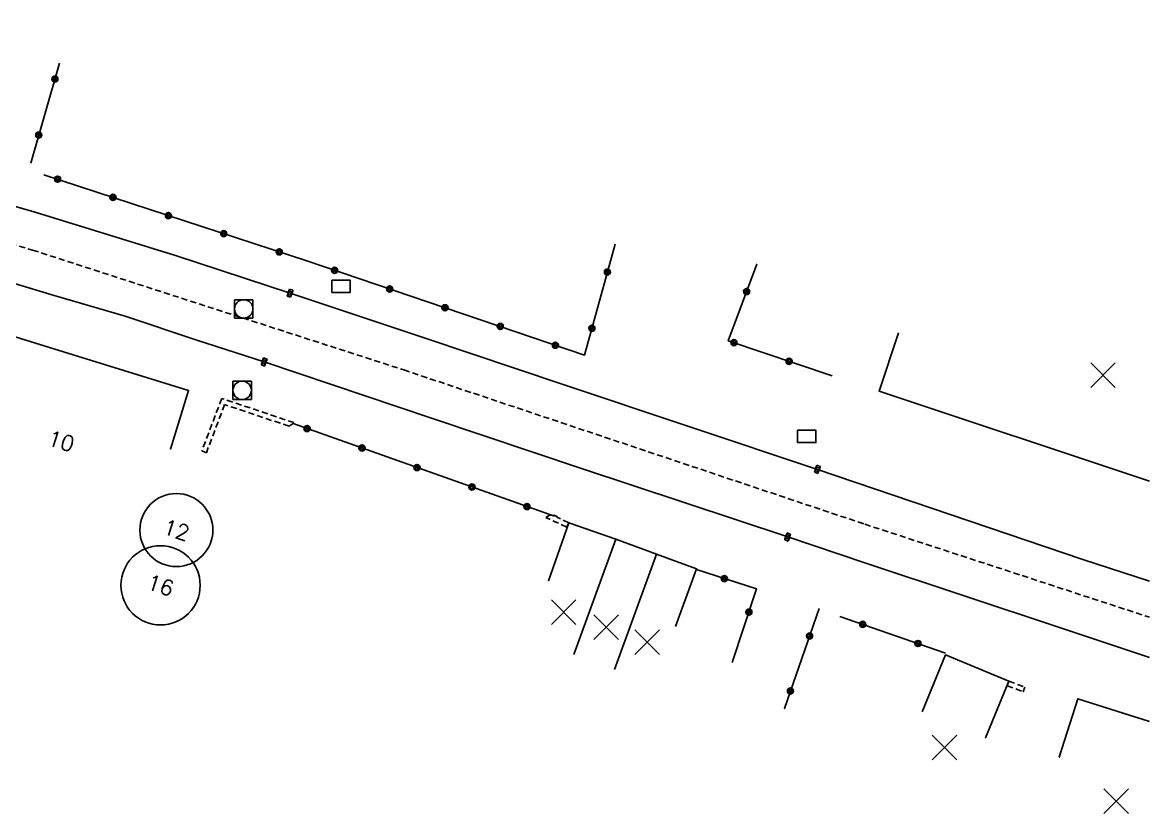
# Model space of a CAD drawing. Header units: millimetres. Extents: x 114000 to 115000, y 122000 to 123000.
# Drawn here: x 114908.2 to 115000, y 122364.9 to 122429.3 of the extents above; entities that cross this region are included whole.
import ezdxf
from ezdxf.enums import TextEntityAlignment as Align

# ---------------------------------------------------------------- set-up
doc = ezdxf.new("R2010")
doc.units = ezdxf.units.MM
doc.linetypes.add('DASHED', pattern=[0.75, 0.5, -0.25])
doc.layers.get('0').update_dxf_attribs({"linetype": 'CONTINUOUS'})
for name, color, linetype in [('W0001', 6, 'DASHED'), ('W0008', 7, 'CONTINUOUS'), ('W0100', 7, 'CONTINUOUS'), ('W0112', 1, 'DASHED'), ('W0322', 7, 'CONTINUOUS'), ('W0400', 7, 'CONTINUOUS'), ('W0420', 7, 'CONTINUOUS'), ('W0991', 7, 'CONTINUOUS'), ('W1102', 7, 'CONTINUOUS'), ('W1471', 7, 'CONTINUOUS')]:
    doc.layers.add(name, color=color, linetype=linetype)
doc.styles.get("Standard").update_dxf_attribs({"font": 'romans.shx', "width": 0.85})

# ---------------------------------------------------------------- blocks, each defined once
blk = doc.blocks.new('t322o')
at = {"color": 0, "linetype": 'Continuous'}
for radius in [0.25, 0.15]:
    blk.add_circle((0, 0), radius, dxfattribs=at)
blk = doc.blocks.new('t991o')
at = {"color": 0, "linetype": 'Continuous'}
for p, q in [((-1, 1), (1, -1)), ((-1, -1), (1, 1))]:
    blk.add_line(p, q, dxfattribs=at)
blk = doc.blocks.new('T400')
for p, q in [((-0.15, 0.3), (0.15, 0.3)), ((-0.15, -0.25), (-0.15, 0.3)), ((-0.15, 0.15), (0.15, 0.15)), ((-0.15, 0), (0.15, 0)), ((0.15, 0.3), (0.15, -0.25)), ((-0.15, -0.15), (0.15, -0.15)), ((-0.15, -0.25), (-0.15, -0.3)), ((-0.15, -0.3), (0.15, -0.3)), ((0.15, -0.3), (0.15, -0.25))]:
    blk.add_line(p, q)
blk = doc.blocks.new('T1471')
at = {"color": 0, "linetype": 'Continuous', "flags": 128}
blk.add_lwpolyline([(-0.75, -0.5), (-0.75, 0.5), (0.75, 0.5), (0.75, -0.5), (-0.75, -0.5)], dxfattribs=at)
blk = doc.blocks.new('T420')
for p, q in [((0.75, 0.75), (-0.75, 0.75)), ((-0.75, 0.75), (-0.75, -0.75)), ((0.75, 0.75), (0.75, -0.75)), ((0.75, -0.75), (-0.75, -0.75))]:
    blk.add_line(p, q)
blk.add_ellipse((0, 0), major_axis=(-0.53, 0.53), ratio=1, start_param=3.926991, end_param=10.210176)

msp = doc.modelspace()

# ---------------------------------------------------------------- linework, layer by layer
at = {"layer": 'W0001'}
msp.add_lwpolyline([(114801.908, 122424.439), (114805.175, 122430.692), (114809.848, 122433.027), (114814.518, 122434.1), (114846.066, 122426.576), (114879.25, 122418.63), (114897.844, 122413.991), (114909.025, 122410.782), (114939.264, 122401.02), (114976.808, 122388.458), (115000, 122380.879)], dxfattribs=at)
at = {"layer": 'W0008'}
for points in [[(115000, 122383.807), (114994.583, 122385.575), (114972.95, 122392.919), (114952.165, 122399.868), (114941.019, 122403.6), (114929.999, 122407.273), (114920.662, 122410.333), (114909.321, 122413.854), (114902.094, 122415.948), (114897.314, 122417.245), (114891.595, 122418.715), (114886.303, 122420.013), (114875.272, 122422.669), (114873.878, 122422.955), (114850.608, 122428.56)], [(114848.33, 122422.956), (114871.78, 122417.34), (114873.071, 122417.046), (114885.579, 122414.015), (114893.394, 122412.07), (114899.904, 122410.34), (114904.934, 122408.857), (114910.797, 122407.089), (114916.567, 122405.388), (114922.42, 122403.442), (114927.89, 122401.669), (114941.596, 122397.074), (114953.753, 122392.998), (114970.533, 122387.42), (114976.807, 122385.31), (114992.765, 122380.005), (115000, 122377.59)]]:
    msp.add_lwpolyline(points, dxfattribs=at)
at = {"layer": 'W0100'}
for points in [[(114906.079, 122404.174), (114912.345, 122402.245), (114921.74, 122399.357), (114920.271, 122394.578), (114920.271, 122394.578), (114920.271, 122394.578), (114920.271, 122394.578), (114920.271, 122394.578), (114920.271, 122394.578), (114920.271, 122394.578), (114920.271, 122394.578), (114920.271, 122394.578), (114920.271, 122394.578), (114920.271, 122394.578), (114920.271, 122394.578), (114920.271, 122394.578), (114920.271, 122394.578), (114920.271, 122394.578), (114920.271, 122394.578), (114920.271, 122394.578), (114920.271, 122394.578), (114920.271, 122394.578), (114920.271, 122394.578), (114920.271, 122394.578), (114920.271, 122394.578), (114920.271, 122394.578), (114920.271, 122394.578), (114920.271, 122394.578), (114920.271, 122394.578), (114920.271, 122394.578), (114920.271, 122394.578), (114920.271, 122394.578), (114920.271, 122394.578), (114920.271, 122394.578), (114920.271, 122394.578), (114920.271, 122394.578), (114920.271, 122394.578), (114920.271, 122394.578), (114920.271, 122394.578), (114920.271, 122394.578), (114920.271, 122394.578), (114920.271, 122394.578), (114920.271, 122394.578), (114920.271, 122394.578), (114920.271, 122394.578), (114920.271, 122394.578), (114920.271, 122394.578), (114920.271, 122394.578), (114920.271, 122394.578), (114920.271, 122394.578), (114920.271, 122394.578), (114920.271, 122394.578), (114920.271, 122394.578), (114920.271, 122394.578), (114920.271, 122394.578), (114920.271, 122394.578), (114920.271, 122394.578), (114920.271, 122394.578), (114920.271, 122394.578), (114920.271, 122394.578), (114920.271, 122394.578), (114920.271, 122394.578), (114920.271, 122394.578), (114920.271, 122394.578), (114920.271, 122394.578), (114920.271, 122394.578), (114920.271, 122394.578), (114920.271, 122394.578), (114920.271, 122394.578), (114920.271, 122394.578), (114920.271, 122394.578), (114920.271, 122394.578), (114920.271, 122394.578), (114920.271, 122394.578), (114920.271, 122394.578), (114920.271, 122394.578), (114920.271, 122394.578), (114920.271, 122394.578), (114920.271, 122394.578), (114920.271, 122394.578), (114920.271, 122394.578), (114920.271, 122394.578), (114920.271, 122394.578), (114920.271, 122394.578), (114920.271, 122394.578), (114920.271, 122394.578), (114920.271, 122394.578), (114920.271, 122394.578), (114920.271, 122394.578), (114920.271, 122394.578), (114920.271, 122394.578), (114920.271, 122394.578), (114920.271, 122394.578), (114920.271, 122394.578), (114920.271, 122394.578), (114920.271, 122394.578), (114920.271, 122394.578), (114920.271, 122394.578), (114920.271, 122394.578), (114920.271, 122394.578), (114920.271, 122394.578), (114920.271, 122394.578), (114920.271, 122394.578), (114920.271, 122394.578), (114920.271, 122394.578), (114920.271, 122394.578), (114920.271, 122394.578), (114920.271, 122394.578), (114920.271, 122394.578), (114920.271, 122394.578), (114920.271, 122394.578), (114920.271, 122394.578), (114920.271, 122394.578), (114920.271, 122394.578), (114920.271, 122394.578), (114920.271, 122394.578), (114920.271, 122394.578), (114920.271, 122394.578), (114920.271, 122394.578)], [(115000, 122391.952), (114977.982, 122399.296), (114979.564, 122404.04), (114979.564, 122404.04), (114979.564, 122404.04), (114979.564, 122404.04), (114979.564, 122404.04), (114979.564, 122404.04), (114979.564, 122404.04), (114979.564, 122404.04), (114979.564, 122404.04), (114979.564, 122404.04), (114979.564, 122404.04), (114979.564, 122404.04), (114979.564, 122404.04), (114979.564, 122404.04), (114979.564, 122404.04), (114979.564, 122404.04), (114979.564, 122404.04), (114979.564, 122404.04), (114979.564, 122404.04), (114979.564, 122404.04), (114979.564, 122404.04), (114979.564, 122404.04), (114979.564, 122404.04), (114979.564, 122404.04), (114979.564, 122404.04), (114979.564, 122404.04), (114979.564, 122404.04), (114979.564, 122404.04), (114979.564, 122404.04), (114979.564, 122404.04), (114979.564, 122404.04), (114979.564, 122404.04), (114979.564, 122404.04), (114979.564, 122404.04), (114979.564, 122404.04), (114979.564, 122404.04), (114979.564, 122404.04), (114979.564, 122404.04), (114979.564, 122404.04), (114979.564, 122404.04), (114979.564, 122404.04), (114979.564, 122404.04), (114979.564, 122404.04), (114979.564, 122404.04), (114979.564, 122404.04), (114979.564, 122404.04), (114979.564, 122404.04), (114979.564, 122404.04), (114979.564, 122404.04), (114979.564, 122404.04), (114979.564, 122404.04), (114979.564, 122404.04), (114979.564, 122404.04), (114979.564, 122404.04), (114979.564, 122404.04), (114979.564, 122404.04), (114979.564, 122404.04), (114979.564, 122404.04), (114979.564, 122404.04), (114979.564, 122404.04), (114979.564, 122404.04), (114979.564, 122404.04), (114979.564, 122404.04), (114979.564, 122404.04), (114979.564, 122404.04), (114979.564, 122404.04), (114979.564, 122404.04), (114979.564, 122404.04), (114979.564, 122404.04), (114979.564, 122404.04), (114979.564, 122404.04), (114979.564, 122404.04), (114979.564, 122404.04), (114979.564, 122404.04), (114979.564, 122404.04), (114979.564, 122404.04), (114979.564, 122404.04), (114979.564, 122404.04), (114979.564, 122404.04), (114979.564, 122404.04), (114979.564, 122404.04), (114979.564, 122404.04), (114979.564, 122404.04), (114979.564, 122404.04), (114979.564, 122404.04), (114979.564, 122404.04), (114979.564, 122404.04), (114979.564, 122404.04), (114979.564, 122404.04), (114979.564, 122404.04), (114979.564, 122404.04), (114979.564, 122404.04), (114979.564, 122404.04), (114979.564, 122404.04), (114979.564, 122404.04), (114979.564, 122404.04), (114979.564, 122404.04), (114979.564, 122404.04)], [(114979.564, 122404.04), (114979.564, 122404.04), (114979.564, 122404.04), (114979.564, 122404.04), (114979.564, 122404.04), (114979.564, 122404.04), (114979.564, 122404.04), (114979.564, 122404.04), (114979.564, 122404.04), (114979.564, 122404.04), (114979.564, 122404.04), (114979.564, 122404.04), (114979.564, 122404.04), (114979.564, 122404.04), (114979.564, 122404.04), (114979.564, 122404.04), (114979.564, 122404.04), (114979.564, 122404.04), (114979.564, 122404.04), (114979.564, 122404.04)], [(114961.404, 122380.131), (114963.109, 122384.831), (114959.843, 122386.016), (114956.538, 122387.224), (114952.707, 122388.565), (114951.055, 122383.846), (114951.055, 122383.846), (114951.055, 122383.846), (114951.055, 122383.846), (114951.055, 122383.846), (114951.055, 122383.846), (114951.055, 122383.846), (114951.055, 122383.846), (114951.055, 122383.846), (114951.055, 122383.846), (114951.055, 122383.846), (114951.055, 122383.846), (114951.055, 122383.846), (114951.055, 122383.846), (114951.055, 122383.846), (114951.055, 122383.846), (114951.055, 122383.846), (114951.055, 122383.846), (114951.055, 122383.846), (114951.055, 122383.846), (114951.055, 122383.846), (114951.055, 122383.846), (114951.055, 122383.846), (114951.055, 122383.846), (114951.055, 122383.846), (114951.055, 122383.846), (114951.055, 122383.846), (114951.055, 122383.846), (114951.055, 122383.846), (114951.055, 122383.846), (114951.055, 122383.846), (114951.055, 122383.846), (114951.055, 122383.846), (114951.055, 122383.846), (114951.055, 122383.846), (114951.055, 122383.846), (114951.055, 122383.846), (114951.055, 122383.846), (114951.055, 122383.846), (114951.055, 122383.846), (114951.055, 122383.846), (114951.055, 122383.846), (114951.055, 122383.846), (114951.055, 122383.846), (114951.055, 122383.846), (114951.055, 122383.846), (114951.055, 122383.846), (114951.055, 122383.846), (114951.055, 122383.846), (114951.055, 122383.846), (114951.055, 122383.846), (114951.055, 122383.846), (114951.055, 122383.846), (114951.055, 122383.846), (114951.055, 122383.846), (114951.055, 122383.846), (114951.055, 122383.846), (114951.055, 122383.846), (114951.055, 122383.846), (114951.055, 122383.846), (114951.055, 122383.846), (114951.055, 122383.846), (114951.055, 122383.846), (114951.055, 122383.846), (114951.055, 122383.846), (114951.055, 122383.846), (114951.055, 122383.846), (114951.055, 122383.846), (114951.055, 122383.846), (114951.055, 122383.846), (114951.055, 122383.846), (114951.055, 122383.846), (114951.055, 122383.846), (114951.055, 122383.846), (114951.055, 122383.846), (114951.055, 122383.846), (114951.055, 122383.846), (114951.055, 122383.846), (114951.055, 122383.846), (114951.055, 122383.846), (114951.055, 122383.846), (114951.055, 122383.846), (114951.055, 122383.846), (114951.055, 122383.846), (114951.055, 122383.846), (114951.055, 122383.846), (114951.055, 122383.846), (114951.055, 122383.846), (114951.055, 122383.846), (114951.055, 122383.846), (114951.055, 122383.846), (114951.055, 122383.846), (114951.055, 122383.846), (114951.055, 122383.846), (114951.055, 122383.846), (114951.055, 122383.846), (114951.055, 122383.846), (114951.055, 122383.846), (114951.055, 122383.846), (114951.055, 122383.846), (114951.055, 122383.846), (114951.055, 122383.846), (114951.055, 122383.846), (114951.055, 122383.846), (114951.055, 122383.846), (114951.055, 122383.846), (114951.055, 122383.846), (114951.055, 122383.846), (114951.055, 122383.846), (114951.055, 122383.846), (114951.055, 122383.846), (114951.055, 122383.846), (114951.055, 122383.846), (114951.055, 122383.846), (114951.055, 122383.846)], [(114981.493, 122373.182), (114983.397, 122377.806), (114988.551, 122375.684), (114986.647, 122371.06), (114986.647, 122371.06), (114986.647, 122371.06), (114986.647, 122371.06), (114986.647, 122371.06), (114986.647, 122371.06), (114986.647, 122371.06), (114986.647, 122371.06), (114986.647, 122371.06), (114986.647, 122371.06), (114986.647, 122371.06), (114986.647, 122371.06), (114986.647, 122371.06), (114986.647, 122371.06), (114986.647, 122371.06), (114986.647, 122371.06), (114986.647, 122371.06), (114986.647, 122371.06), (114986.647, 122371.06), (114986.647, 122371.06), (114986.647, 122371.06), (114986.647, 122371.06), (114986.647, 122371.06), (114986.647, 122371.06), (114986.647, 122371.06), (114986.647, 122371.06), (114986.647, 122371.06), (114986.647, 122371.06), (114986.647, 122371.06), (114986.647, 122371.06), (114986.647, 122371.06), (114986.647, 122371.06), (114986.647, 122371.06), (114986.647, 122371.06), (114986.647, 122371.06), (114986.647, 122371.06), (114986.647, 122371.06), (114986.647, 122371.06), (114986.647, 122371.06), (114986.647, 122371.06), (114986.647, 122371.06), (114986.647, 122371.06), (114986.647, 122371.06), (114986.647, 122371.06), (114986.647, 122371.06), (114986.647, 122371.06), (114986.647, 122371.06), (114986.647, 122371.06), (114986.647, 122371.06), (114986.647, 122371.06), (114986.647, 122371.06), (114986.647, 122371.06), (114986.647, 122371.06), (114986.647, 122371.06), (114986.647, 122371.06), (114986.647, 122371.06), (114986.647, 122371.06), (114986.647, 122371.06), (114986.647, 122371.06), (114986.647, 122371.06), (114986.647, 122371.06), (114986.647, 122371.06), (114986.647, 122371.06), (114986.647, 122371.06), (114986.647, 122371.06), (114986.647, 122371.06), (114986.647, 122371.06), (114986.647, 122371.06), (114986.647, 122371.06), (114986.647, 122371.06), (114986.647, 122371.06), (114986.647, 122371.06), (114986.647, 122371.06), (114986.647, 122371.06), (114986.647, 122371.06), (114986.647, 122371.06), (114986.647, 122371.06), (114986.647, 122371.06), (114986.647, 122371.06), (114986.647, 122371.06), (114986.647, 122371.06), (114986.647, 122371.06), (114986.647, 122371.06), (114986.647, 122371.06), (114986.647, 122371.06), (114986.647, 122371.06), (114986.647, 122371.06), (114986.647, 122371.06), (114986.647, 122371.06), (114986.647, 122371.06), (114986.647, 122371.06), (114986.647, 122371.06), (114986.647, 122371.06), (114986.647, 122371.06), (114986.647, 122371.06), (114986.647, 122371.06), (114986.647, 122371.06), (114986.647, 122371.06), (114986.647, 122371.06), (114986.647, 122371.06), (114986.647, 122371.06), (114986.647, 122371.06), (114986.647, 122371.06), (114986.647, 122371.06), (114986.647, 122371.06), (114986.647, 122371.06), (114986.647, 122371.06), (114986.647, 122371.06), (114986.647, 122371.06), (114986.647, 122371.06), (114986.647, 122371.06), (114986.647, 122371.06), (114986.647, 122371.06), (114986.647, 122371.06), (114986.647, 122371.06), (114986.647, 122371.06), (114986.647, 122371.06)], [(115000, 122372.378), (114994.173, 122374.238), (114992.653, 122369.474), (114992.653, 122369.474), (114992.653, 122369.474), (114992.653, 122369.474), (114992.653, 122369.474), (114992.653, 122369.474), (114992.653, 122369.474), (114992.653, 122369.474), (114992.653, 122369.474), (114992.653, 122369.474), (114992.653, 122369.474), (114992.653, 122369.474), (114992.653, 122369.474), (114992.653, 122369.474), (114992.653, 122369.474), (114992.653, 122369.474), (114992.653, 122369.474), (114992.653, 122369.474), (114992.653, 122369.474), (114992.653, 122369.474), (114992.653, 122369.474), (114992.653, 122369.474), (114992.653, 122369.474), (114992.653, 122369.474), (114992.653, 122369.474), (114992.653, 122369.474), (114992.653, 122369.474), (114992.653, 122369.474), (114992.653, 122369.474), (114992.653, 122369.474), (114992.653, 122369.474), (114992.653, 122369.474), (114992.653, 122369.474), (114992.653, 122369.474), (114992.653, 122369.474), (114992.653, 122369.474), (114992.653, 122369.474), (114992.653, 122369.474), (114992.653, 122369.474), (114992.653, 122369.474), (114992.653, 122369.474), (114992.653, 122369.474), (114992.653, 122369.474), (114992.653, 122369.474), (114992.653, 122369.474), (114992.653, 122369.474), (114992.653, 122369.474), (114992.653, 122369.474), (114992.653, 122369.474), (114992.653, 122369.474), (114992.653, 122369.474), (114992.653, 122369.474), (114992.653, 122369.474), (114992.653, 122369.474), (114992.653, 122369.474), (114992.653, 122369.474), (114992.653, 122369.474), (114992.653, 122369.474), (114992.653, 122369.474), (114992.653, 122369.474), (114992.653, 122369.474), (114992.653, 122369.474), (114992.653, 122369.474), (114992.653, 122369.474), (114992.653, 122369.474), (114992.653, 122369.474), (114992.653, 122369.474), (114992.653, 122369.474), (114992.653, 122369.474), (114992.653, 122369.474), (114992.653, 122369.474), (114992.653, 122369.474), (114992.653, 122369.474), (114992.653, 122369.474), (114992.653, 122369.474), (114992.653, 122369.474), (114992.653, 122369.474), (114992.653, 122369.474), (114992.653, 122369.474), (114992.653, 122369.474), (114992.653, 122369.474), (114992.653, 122369.474), (114992.653, 122369.474), (114992.653, 122369.474), (114992.653, 122369.474), (114992.653, 122369.474), (114992.653, 122369.474), (114992.653, 122369.474), (114992.653, 122369.474), (114992.653, 122369.474), (114992.653, 122369.474), (114992.653, 122369.474), (114992.653, 122369.474), (114992.653, 122369.474), (114992.653, 122369.474)], [(114992.653, 122369.474), (114992.653, 122369.474), (114992.653, 122369.474), (114992.653, 122369.474), (114992.653, 122369.474), (114992.653, 122369.474), (114992.653, 122369.474), (114992.653, 122369.474), (114992.653, 122369.474), (114992.653, 122369.474), (114992.653, 122369.474), (114992.653, 122369.474), (114992.653, 122369.474), (114992.653, 122369.474), (114992.653, 122369.474), (114992.653, 122369.474), (114992.653, 122369.474), (114992.653, 122369.474), (114992.653, 122369.474), (114992.653, 122369.474)]]:
    msp.add_lwpolyline(points, dxfattribs=at)
at = {"layer": 'W0112'}
for points in [[(114930.262, 122396.648), (114930.316, 122396.727), (114924.438, 122398.702), (114922.813, 122394.422), (114922.813, 122394.422), (114922.813, 122394.422), (114922.813, 122394.422), (114922.813, 122394.422), (114922.813, 122394.422), (114922.813, 122394.422), (114922.813, 122394.422), (114922.813, 122394.422), (114922.813, 122394.422), (114922.813, 122394.422), (114922.813, 122394.422), (114922.813, 122394.422), (114922.813, 122394.422), (114922.813, 122394.422), (114922.813, 122394.422), (114922.813, 122394.422), (114922.813, 122394.422), (114922.813, 122394.422), (114922.813, 122394.422), (114922.813, 122394.422), (114922.813, 122394.422), (114922.813, 122394.422), (114922.813, 122394.422), (114922.813, 122394.422), (114922.813, 122394.422), (114922.813, 122394.422), (114922.813, 122394.422), (114922.813, 122394.422), (114922.813, 122394.422), (114922.813, 122394.422), (114922.813, 122394.422), (114922.813, 122394.422), (114922.813, 122394.422), (114922.813, 122394.422), (114922.813, 122394.422), (114922.813, 122394.422), (114922.813, 122394.422), (114922.813, 122394.422), (114922.813, 122394.422), (114922.813, 122394.422), (114922.813, 122394.422), (114922.813, 122394.422), (114922.813, 122394.422), (114922.813, 122394.422), (114922.813, 122394.422), (114922.813, 122394.422), (114922.813, 122394.422), (114922.813, 122394.422), (114922.813, 122394.422), (114922.813, 122394.422), (114922.813, 122394.422), (114922.813, 122394.422), (114922.813, 122394.422), (114922.813, 122394.422), (114922.813, 122394.422), (114922.813, 122394.422), (114922.813, 122394.422), (114922.813, 122394.422), (114922.813, 122394.422), (114922.813, 122394.422), (114922.813, 122394.422), (114922.813, 122394.422), (114922.813, 122394.422), (114922.813, 122394.422), (114922.813, 122394.422), (114922.813, 122394.422), (114922.813, 122394.422), (114922.813, 122394.422), (114922.813, 122394.422), (114922.813, 122394.422), (114922.813, 122394.422), (114922.813, 122394.422), (114922.813, 122394.422), (114922.813, 122394.422), (114922.813, 122394.422), (114922.813, 122394.422), (114922.813, 122394.422), (114922.813, 122394.422), (114922.813, 122394.422), (114922.813, 122394.422), (114922.813, 122394.422), (114922.813, 122394.422), (114922.813, 122394.422), (114922.813, 122394.422), (114922.813, 122394.422), (114922.813, 122394.422), (114922.813, 122394.422), (114922.813, 122394.422), (114922.813, 122394.422), (114922.813, 122394.422), (114922.813, 122394.422), (114922.813, 122394.422), (114922.813, 122394.422), (114922.813, 122394.422), (114922.813, 122394.422), (114922.813, 122394.422), (114922.813, 122394.422), (114922.813, 122394.422), (114922.813, 122394.422), (114922.813, 122394.422), (114922.813, 122394.422), (114922.813, 122394.422), (114922.813, 122394.422), (114922.813, 122394.422), (114922.813, 122394.422), (114922.813, 122394.422), (114922.813, 122394.422), (114922.813, 122394.422), (114922.813, 122394.422), (114922.813, 122394.422), (114922.813, 122394.422), (114922.813, 122394.422), (114922.813, 122394.422), (114922.813, 122394.422), (114922.813, 122394.422), (114922.813, 122394.422)], [(114930.262, 122396.648), (114929.922, 122396.437), (114924.675, 122398.2), (114923.187, 122394.28), (114922.813, 122394.422), (114922.813, 122394.422), (114922.813, 122394.422), (114922.813, 122394.422), (114922.813, 122394.422), (114922.813, 122394.422), (114922.813, 122394.422), (114922.813, 122394.422), (114922.813, 122394.422), (114922.813, 122394.422), (114922.813, 122394.422), (114922.813, 122394.422), (114922.813, 122394.422), (114922.813, 122394.422), (114922.813, 122394.422), (114922.813, 122394.422), (114922.813, 122394.422), (114922.813, 122394.422), (114922.813, 122394.422), (114922.813, 122394.422), (114922.813, 122394.422), (114922.813, 122394.422), (114922.813, 122394.422), (114922.813, 122394.422), (114922.813, 122394.422), (114922.813, 122394.422), (114922.813, 122394.422), (114922.813, 122394.422), (114922.813, 122394.422), (114922.813, 122394.422), (114922.813, 122394.422), (114922.813, 122394.422), (114922.813, 122394.422), (114922.813, 122394.422), (114922.813, 122394.422), (114922.813, 122394.422), (114922.813, 122394.422), (114922.813, 122394.422), (114922.813, 122394.422), (114922.813, 122394.422), (114922.813, 122394.422), (114922.813, 122394.422), (114922.813, 122394.422), (114922.813, 122394.422), (114922.813, 122394.422), (114922.813, 122394.422), (114922.813, 122394.422), (114922.813, 122394.422), (114922.813, 122394.422), (114922.813, 122394.422), (114922.813, 122394.422), (114922.813, 122394.422), (114922.813, 122394.422), (114922.813, 122394.422), (114922.813, 122394.422), (114922.813, 122394.422), (114922.813, 122394.422), (114922.813, 122394.422), (114922.813, 122394.422), (114922.813, 122394.422), (114922.813, 122394.422), (114922.813, 122394.422), (114922.813, 122394.422), (114922.813, 122394.422), (114922.813, 122394.422), (114922.813, 122394.422), (114922.813, 122394.422), (114922.813, 122394.422), (114922.813, 122394.422), (114922.813, 122394.422), (114922.813, 122394.422), (114922.813, 122394.422), (114922.813, 122394.422), (114922.813, 122394.422), (114922.813, 122394.422), (114922.813, 122394.422), (114922.813, 122394.422), (114922.813, 122394.422), (114922.813, 122394.422), (114922.813, 122394.422), (114922.813, 122394.422), (114922.813, 122394.422), (114922.813, 122394.422), (114922.813, 122394.422), (114922.813, 122394.422), (114922.813, 122394.422), (114922.813, 122394.422), (114922.813, 122394.422), (114922.813, 122394.422), (114922.813, 122394.422), (114922.813, 122394.422), (114922.813, 122394.422), (114922.813, 122394.422), (114922.813, 122394.422), (114922.813, 122394.422), (114922.813, 122394.422), (114922.813, 122394.422), (114922.813, 122394.422), (114922.813, 122394.422), (114922.813, 122394.422), (114922.813, 122394.422), (114922.813, 122394.422), (114922.813, 122394.422), (114922.813, 122394.422), (114922.813, 122394.422), (114922.813, 122394.422), (114922.813, 122394.422), (114922.813, 122394.422), (114922.813, 122394.422), (114922.813, 122394.422), (114922.813, 122394.422), (114922.813, 122394.422), (114922.813, 122394.422), (114922.813, 122394.422), (114922.813, 122394.422), (114922.813, 122394.422)], [(114952.707, 122388.572), (114952.536, 122388.21), (114950.845, 122389.009), (114951.119, 122389.156), (114951.517, 122389.197), (114951.517, 122389.197), (114951.517, 122389.197), (114951.517, 122389.197), (114951.517, 122389.197), (114951.517, 122389.197), (114951.517, 122389.197), (114951.517, 122389.197), (114951.517, 122389.197), (114951.517, 122389.197), (114951.517, 122389.197), (114951.517, 122389.197), (114951.517, 122389.197), (114951.517, 122389.197), (114951.517, 122389.197), (114951.517, 122389.197), (114951.517, 122389.197), (114951.517, 122389.197), (114951.517, 122389.197), (114951.517, 122389.197), (114951.517, 122389.197), (114951.517, 122389.197), (114951.517, 122389.197), (114951.517, 122389.197), (114951.517, 122389.197), (114951.517, 122389.197), (114951.517, 122389.197), (114951.517, 122389.197), (114951.517, 122389.197), (114951.517, 122389.197), (114951.517, 122389.197), (114951.517, 122389.197), (114951.517, 122389.197), (114951.517, 122389.197), (114951.517, 122389.197), (114951.517, 122389.197), (114951.517, 122389.197), (114951.517, 122389.197), (114951.517, 122389.197), (114951.517, 122389.197), (114951.517, 122389.197), (114951.517, 122389.197), (114951.517, 122389.197), (114951.517, 122389.197), (114951.517, 122389.197), (114951.517, 122389.197), (114951.517, 122389.197), (114951.517, 122389.197), (114951.517, 122389.197), (114951.517, 122389.197), (114951.517, 122389.197), (114951.517, 122389.197), (114951.517, 122389.197), (114951.517, 122389.197), (114951.517, 122389.197), (114951.517, 122389.197), (114951.517, 122389.197), (114951.517, 122389.197), (114951.517, 122389.197), (114951.517, 122389.197), (114951.517, 122389.197), (114951.517, 122389.197), (114951.517, 122389.197), (114951.517, 122389.197), (114951.517, 122389.197), (114951.517, 122389.197), (114951.517, 122389.197), (114951.517, 122389.197), (114951.517, 122389.197), (114951.517, 122389.197), (114951.517, 122389.197), (114951.517, 122389.197), (114951.517, 122389.197), (114951.517, 122389.197), (114951.517, 122389.197), (114951.517, 122389.197), (114951.517, 122389.197), (114951.517, 122389.197), (114951.517, 122389.197), (114951.517, 122389.197), (114951.517, 122389.197), (114951.517, 122389.197), (114951.517, 122389.197), (114951.517, 122389.197), (114951.517, 122389.197), (114951.517, 122389.197), (114951.517, 122389.197), (114951.517, 122389.197), (114951.517, 122389.197), (114951.517, 122389.197), (114951.517, 122389.197), (114951.517, 122389.197), (114951.517, 122389.197), (114951.517, 122389.197), (114951.517, 122389.197), (114951.517, 122389.197), (114951.517, 122389.197), (114951.517, 122389.197), (114951.517, 122389.197), (114951.517, 122389.197), (114951.517, 122389.197), (114951.517, 122389.197), (114951.517, 122389.197), (114951.517, 122389.197), (114951.517, 122389.197), (114951.517, 122389.197), (114951.517, 122389.197), (114951.517, 122389.197), (114951.517, 122389.197), (114951.517, 122389.197), (114951.517, 122389.197), (114951.517, 122389.197), (114951.517, 122389.197), (114951.517, 122389.197), (114951.517, 122389.197), (114951.517, 122389.197)], [(114952.707, 122388.572), (114951.734, 122389.032), (114951.787, 122389.061), (114951.517, 122389.197), (114951.517, 122389.197), (114951.517, 122389.197), (114951.517, 122389.197), (114951.517, 122389.197), (114951.517, 122389.197), (114951.517, 122389.197), (114951.517, 122389.197), (114951.517, 122389.197), (114951.517, 122389.197), (114951.517, 122389.197), (114951.517, 122389.197), (114951.517, 122389.197), (114951.517, 122389.197), (114951.517, 122389.197), (114951.517, 122389.197), (114951.517, 122389.197), (114951.517, 122389.197), (114951.517, 122389.197), (114951.517, 122389.197), (114951.517, 122389.197), (114951.517, 122389.197), (114951.517, 122389.197), (114951.517, 122389.197), (114951.517, 122389.197), (114951.517, 122389.197), (114951.517, 122389.197), (114951.517, 122389.197), (114951.517, 122389.197), (114951.517, 122389.197), (114951.517, 122389.197), (114951.517, 122389.197), (114951.517, 122389.197), (114951.517, 122389.197), (114951.517, 122389.197), (114951.517, 122389.197), (114951.517, 122389.197), (114951.517, 122389.197), (114951.517, 122389.197), (114951.517, 122389.197), (114951.517, 122389.197), (114951.517, 122389.197), (114951.517, 122389.197), (114951.517, 122389.197), (114951.517, 122389.197), (114951.517, 122389.197), (114951.517, 122389.197), (114951.517, 122389.197), (114951.517, 122389.197), (114951.517, 122389.197), (114951.517, 122389.197), (114951.517, 122389.197), (114951.517, 122389.197), (114951.517, 122389.197), (114951.517, 122389.197), (114951.517, 122389.197), (114951.517, 122389.197), (114951.517, 122389.197), (114951.517, 122389.197), (114951.517, 122389.197), (114951.517, 122389.197), (114951.517, 122389.197), (114951.517, 122389.197), (114951.517, 122389.197), (114951.517, 122389.197), (114951.517, 122389.197), (114951.517, 122389.197), (114951.517, 122389.197), (114951.517, 122389.197), (114951.517, 122389.197), (114951.517, 122389.197), (114951.517, 122389.197), (114951.517, 122389.197), (114951.517, 122389.197), (114951.517, 122389.197), (114951.517, 122389.197), (114951.517, 122389.197), (114951.517, 122389.197), (114951.517, 122389.197), (114951.517, 122389.197), (114951.517, 122389.197), (114951.517, 122389.197), (114951.517, 122389.197), (114951.517, 122389.197), (114951.517, 122389.197), (114951.517, 122389.197), (114951.517, 122389.197), (114951.517, 122389.197), (114951.517, 122389.197), (114951.517, 122389.197), (114951.517, 122389.197), (114951.517, 122389.197), (114951.517, 122389.197), (114951.517, 122389.197), (114951.517, 122389.197), (114951.517, 122389.197), (114951.517, 122389.197), (114951.517, 122389.197), (114951.517, 122389.197), (114951.517, 122389.197), (114951.517, 122389.197), (114951.517, 122389.197), (114951.517, 122389.197), (114951.517, 122389.197), (114951.517, 122389.197), (114951.517, 122389.197), (114951.517, 122389.197), (114951.517, 122389.197), (114951.517, 122389.197), (114951.517, 122389.197), (114951.517, 122389.197), (114951.517, 122389.197), (114951.517, 122389.197), (114951.517, 122389.197), (114951.517, 122389.197), (114951.517, 122389.197), (114951.517, 122389.197)], [(114988.549, 122375.677), (114988.405, 122375.303), (114989.7, 122374.805), (114989.844, 122375.178), (114989.844, 122375.178), (114989.844, 122375.178), (114989.844, 122375.178), (114989.844, 122375.178), (114989.844, 122375.178), (114989.844, 122375.178), (114989.844, 122375.178), (114989.844, 122375.178), (114989.844, 122375.178), (114989.844, 122375.178), (114989.844, 122375.178), (114989.844, 122375.178), (114989.844, 122375.178), (114989.844, 122375.178), (114989.844, 122375.178), (114989.844, 122375.178), (114989.844, 122375.178), (114989.844, 122375.178), (114989.844, 122375.178), (114989.844, 122375.178), (114989.844, 122375.178), (114989.844, 122375.178), (114989.844, 122375.178), (114989.844, 122375.178), (114989.844, 122375.178), (114989.844, 122375.178), (114989.844, 122375.178), (114989.844, 122375.178), (114989.844, 122375.178), (114989.844, 122375.178), (114989.844, 122375.178), (114989.844, 122375.178), (114989.844, 122375.178), (114989.844, 122375.178), (114989.844, 122375.178), (114989.844, 122375.178), (114989.844, 122375.178), (114989.844, 122375.178), (114989.844, 122375.178), (114989.844, 122375.178), (114989.844, 122375.178), (114989.844, 122375.178), (114989.844, 122375.178), (114989.844, 122375.178), (114989.844, 122375.178), (114989.844, 122375.178), (114989.844, 122375.178), (114989.844, 122375.178), (114989.844, 122375.178), (114989.844, 122375.178), (114989.844, 122375.178), (114989.844, 122375.178), (114989.844, 122375.178), (114989.844, 122375.178), (114989.844, 122375.178), (114989.844, 122375.178), (114989.844, 122375.178), (114989.844, 122375.178), (114989.844, 122375.178), (114989.844, 122375.178), (114989.844, 122375.178), (114989.844, 122375.178), (114989.844, 122375.178), (114989.844, 122375.178), (114989.844, 122375.178), (114989.844, 122375.178), (114989.844, 122375.178), (114989.844, 122375.178), (114989.844, 122375.178), (114989.844, 122375.178), (114989.844, 122375.178), (114989.844, 122375.178), (114989.844, 122375.178), (114989.844, 122375.178), (114989.844, 122375.178), (114989.844, 122375.178), (114989.844, 122375.178), (114989.844, 122375.178), (114989.844, 122375.178), (114989.844, 122375.178), (114989.844, 122375.178), (114989.844, 122375.178), (114989.844, 122375.178), (114989.844, 122375.178), (114989.844, 122375.178), (114989.844, 122375.178), (114989.844, 122375.178), (114989.844, 122375.178), (114989.844, 122375.178), (114989.844, 122375.178), (114989.844, 122375.178), (114989.844, 122375.178), (114989.844, 122375.178), (114989.844, 122375.178), (114989.844, 122375.178), (114989.844, 122375.178), (114989.844, 122375.178), (114989.844, 122375.178), (114989.844, 122375.178), (114989.844, 122375.178), (114989.844, 122375.178), (114989.844, 122375.178), (114989.844, 122375.178), (114989.844, 122375.178), (114989.844, 122375.178), (114989.844, 122375.178), (114989.844, 122375.178), (114989.844, 122375.178), (114989.844, 122375.178), (114989.844, 122375.178), (114989.844, 122375.178), (114989.844, 122375.178), (114989.844, 122375.178), (114989.844, 122375.178), (114989.844, 122375.178), (114989.844, 122375.178)], [(114988.549, 122375.677), (114989.844, 122375.178), (114989.844, 122375.178), (114989.844, 122375.178), (114989.844, 122375.178), (114989.844, 122375.178), (114989.844, 122375.178), (114989.844, 122375.178), (114989.844, 122375.178), (114989.844, 122375.178), (114989.844, 122375.178), (114989.844, 122375.178), (114989.844, 122375.178), (114989.844, 122375.178), (114989.844, 122375.178), (114989.844, 122375.178), (114989.844, 122375.178), (114989.844, 122375.178), (114989.844, 122375.178), (114989.844, 122375.178), (114989.844, 122375.178), (114989.844, 122375.178), (114989.844, 122375.178), (114989.844, 122375.178), (114989.844, 122375.178), (114989.844, 122375.178), (114989.844, 122375.178), (114989.844, 122375.178), (114989.844, 122375.178), (114989.844, 122375.178), (114989.844, 122375.178), (114989.844, 122375.178), (114989.844, 122375.178), (114989.844, 122375.178), (114989.844, 122375.178), (114989.844, 122375.178), (114989.844, 122375.178), (114989.844, 122375.178), (114989.844, 122375.178), (114989.844, 122375.178), (114989.844, 122375.178), (114989.844, 122375.178), (114989.844, 122375.178), (114989.844, 122375.178), (114989.844, 122375.178), (114989.844, 122375.178), (114989.844, 122375.178), (114989.844, 122375.178), (114989.844, 122375.178), (114989.844, 122375.178), (114989.844, 122375.178), (114989.844, 122375.178), (114989.844, 122375.178), (114989.844, 122375.178), (114989.844, 122375.178), (114989.844, 122375.178), (114989.844, 122375.178), (114989.844, 122375.178), (114989.844, 122375.178), (114989.844, 122375.178), (114989.844, 122375.178), (114989.844, 122375.178), (114989.844, 122375.178), (114989.844, 122375.178), (114989.844, 122375.178), (114989.844, 122375.178), (114989.844, 122375.178), (114989.844, 122375.178), (114989.844, 122375.178), (114989.844, 122375.178), (114989.844, 122375.178), (114989.844, 122375.178), (114989.844, 122375.178), (114989.844, 122375.178), (114989.844, 122375.178), (114989.844, 122375.178), (114989.844, 122375.178), (114989.844, 122375.178), (114989.844, 122375.178), (114989.844, 122375.178), (114989.844, 122375.178), (114989.844, 122375.178), (114989.844, 122375.178), (114989.844, 122375.178), (114989.844, 122375.178), (114989.844, 122375.178), (114989.844, 122375.178), (114989.844, 122375.178), (114989.844, 122375.178), (114989.844, 122375.178), (114989.844, 122375.178), (114989.844, 122375.178), (114989.844, 122375.178), (114989.844, 122375.178), (114989.844, 122375.178), (114989.844, 122375.178), (114989.844, 122375.178), (114989.844, 122375.178), (114989.844, 122375.178), (114989.844, 122375.178), (114989.844, 122375.178), (114989.844, 122375.178), (114989.844, 122375.178), (114989.844, 122375.178), (114989.844, 122375.178), (114989.844, 122375.178), (114989.844, 122375.178), (114989.844, 122375.178), (114989.844, 122375.178), (114989.844, 122375.178), (114989.844, 122375.178), (114989.844, 122375.178), (114989.844, 122375.178), (114989.844, 122375.178), (114989.844, 122375.178), (114989.844, 122375.178), (114989.844, 122375.178), (114989.844, 122375.178), (114989.844, 122375.178), (114989.844, 122375.178)]]:
    msp.add_lwpolyline(points, dxfattribs=at)
at = {"layer": 'W0322'}
for points in [[(114908.88, 122417.866), (114911.223, 122426.006), (114911.223, 122426.006), (114911.223, 122426.006), (114911.223, 122426.006), (114911.223, 122426.006), (114911.223, 122426.006), (114911.223, 122426.006), (114911.223, 122426.006), (114911.223, 122426.006), (114911.223, 122426.006), (114911.223, 122426.006), (114911.223, 122426.006), (114911.223, 122426.006), (114911.223, 122426.006), (114911.223, 122426.006), (114911.223, 122426.006), (114911.223, 122426.006), (114911.223, 122426.006), (114911.223, 122426.006), (114911.223, 122426.006), (114911.223, 122426.006), (114911.223, 122426.006), (114911.223, 122426.006), (114911.223, 122426.006), (114911.223, 122426.006), (114911.223, 122426.006), (114911.223, 122426.006), (114911.223, 122426.006), (114911.223, 122426.006), (114911.223, 122426.006), (114911.223, 122426.006), (114911.223, 122426.006), (114911.223, 122426.006), (114911.223, 122426.006), (114911.223, 122426.006), (114911.223, 122426.006), (114911.223, 122426.006), (114911.223, 122426.006), (114911.223, 122426.006), (114911.223, 122426.006), (114911.223, 122426.006), (114911.223, 122426.006), (114911.223, 122426.006), (114911.223, 122426.006), (114911.223, 122426.006), (114911.223, 122426.006), (114911.223, 122426.006), (114911.223, 122426.006), (114911.223, 122426.006), (114911.223, 122426.006), (114911.223, 122426.006), (114911.223, 122426.006), (114911.223, 122426.006), (114911.223, 122426.006), (114911.223, 122426.006), (114911.223, 122426.006), (114911.223, 122426.006), (114911.223, 122426.006), (114911.223, 122426.006), (114911.223, 122426.006), (114911.223, 122426.006), (114911.223, 122426.006), (114911.223, 122426.006), (114911.223, 122426.006), (114911.223, 122426.006), (114911.223, 122426.006), (114911.223, 122426.006), (114911.223, 122426.006), (114911.223, 122426.006), (114911.223, 122426.006), (114911.223, 122426.006), (114911.223, 122426.006), (114911.223, 122426.006), (114911.223, 122426.006), (114911.223, 122426.006), (114911.223, 122426.006), (114911.223, 122426.006), (114911.223, 122426.006), (114911.223, 122426.006), (114911.223, 122426.006), (114911.223, 122426.006), (114911.223, 122426.006), (114911.223, 122426.006), (114911.223, 122426.006), (114911.223, 122426.006), (114911.223, 122426.006), (114911.223, 122426.006), (114911.223, 122426.006), (114911.223, 122426.006), (114911.223, 122426.006), (114911.223, 122426.006), (114911.223, 122426.006), (114911.223, 122426.006), (114911.223, 122426.006), (114911.223, 122426.006), (114911.223, 122426.006), (114911.223, 122426.006), (114911.223, 122426.006), (114911.223, 122426.006), (114911.223, 122426.006)], [(114911.223, 122426.006), (114911.223, 122426.006), (114911.223, 122426.006), (114911.223, 122426.006), (114911.223, 122426.006), (114911.223, 122426.006), (114911.223, 122426.006), (114911.223, 122426.006), (114911.223, 122426.006), (114911.223, 122426.006), (114911.223, 122426.006), (114911.223, 122426.006), (114911.223, 122426.006), (114911.223, 122426.006), (114911.223, 122426.006), (114911.223, 122426.006), (114911.223, 122426.006), (114911.223, 122426.006), (114911.223, 122426.006), (114911.223, 122426.006)], [(114956.492, 122411.279), (114953.979, 122402.236), (114931.373, 122409.898), (114909.957, 122416.925), (114909.957, 122416.925), (114909.957, 122416.925), (114909.957, 122416.925), (114909.957, 122416.925), (114909.957, 122416.925), (114909.957, 122416.925), (114909.957, 122416.925), (114909.957, 122416.925), (114909.957, 122416.925), (114909.957, 122416.925), (114909.957, 122416.925), (114909.957, 122416.925), (114909.957, 122416.925), (114909.957, 122416.925), (114909.957, 122416.925), (114909.957, 122416.925), (114909.957, 122416.925), (114909.957, 122416.925), (114909.957, 122416.925), (114909.957, 122416.925), (114909.957, 122416.925), (114909.957, 122416.925), (114909.957, 122416.925), (114909.957, 122416.925), (114909.957, 122416.925), (114909.957, 122416.925), (114909.957, 122416.925), (114909.957, 122416.925), (114909.957, 122416.925), (114909.957, 122416.925), (114909.957, 122416.925), (114909.957, 122416.925), (114909.957, 122416.925), (114909.957, 122416.925), (114909.957, 122416.925), (114909.957, 122416.925), (114909.957, 122416.925), (114909.957, 122416.925), (114909.957, 122416.925), (114909.957, 122416.925), (114909.957, 122416.925), (114909.957, 122416.925), (114909.957, 122416.925), (114909.957, 122416.925), (114909.957, 122416.925), (114909.957, 122416.925), (114909.957, 122416.925), (114909.957, 122416.925), (114909.957, 122416.925), (114909.957, 122416.925), (114909.957, 122416.925), (114909.957, 122416.925), (114909.957, 122416.925), (114909.957, 122416.925), (114909.957, 122416.925), (114909.957, 122416.925), (114909.957, 122416.925), (114909.957, 122416.925), (114909.957, 122416.925), (114909.957, 122416.925), (114909.957, 122416.925), (114909.957, 122416.925), (114909.957, 122416.925), (114909.957, 122416.925), (114909.957, 122416.925), (114909.957, 122416.925), (114909.957, 122416.925), (114909.957, 122416.925), (114909.957, 122416.925), (114909.957, 122416.925), (114909.957, 122416.925), (114909.957, 122416.925), (114909.957, 122416.925), (114909.957, 122416.925), (114909.957, 122416.925), (114909.957, 122416.925), (114909.957, 122416.925), (114909.957, 122416.925), (114909.957, 122416.925), (114909.957, 122416.925), (114909.957, 122416.925), (114909.957, 122416.925), (114909.957, 122416.925), (114909.957, 122416.925), (114909.957, 122416.925), (114909.957, 122416.925), (114909.957, 122416.925), (114909.957, 122416.925), (114909.957, 122416.925), (114909.957, 122416.925), (114909.957, 122416.925), (114909.957, 122416.925), (114909.957, 122416.925), (114909.957, 122416.925), (114909.957, 122416.925), (114909.957, 122416.925), (114909.957, 122416.925)], [(114909.957, 122416.925), (114909.957, 122416.925), (114909.957, 122416.925), (114909.957, 122416.925), (114909.957, 122416.925), (114909.957, 122416.925), (114909.957, 122416.925), (114909.957, 122416.925), (114909.957, 122416.925), (114909.957, 122416.925), (114909.957, 122416.925), (114909.957, 122416.925), (114909.957, 122416.925), (114909.957, 122416.925), (114909.957, 122416.925), (114909.957, 122416.925), (114909.957, 122416.925), (114909.957, 122416.925), (114909.957, 122416.925), (114909.957, 122416.925)], [(114968.008, 122409.633), (114968.008, 122409.633), (114968.008, 122409.633), (114968.008, 122409.633), (114968.008, 122409.633), (114968.008, 122409.633), (114968.008, 122409.633), (114968.008, 122409.633), (114968.008, 122409.633), (114968.008, 122409.633), (114968.008, 122409.633), (114968.008, 122409.633), (114968.008, 122409.633), (114968.008, 122409.633), (114968.008, 122409.633), (114968.008, 122409.633), (114968.008, 122409.633), (114968.008, 122409.633), (114965.699, 122403.398), (114974.153, 122400.545)], [(114968.008, 122409.633), (114968.008, 122409.633), (114968.008, 122409.633), (114968.008, 122409.633), (114968.008, 122409.633), (114968.008, 122409.633), (114968.008, 122409.633), (114968.008, 122409.633), (114968.008, 122409.633), (114968.008, 122409.633), (114968.008, 122409.633), (114968.008, 122409.633), (114968.008, 122409.633), (114968.008, 122409.633), (114968.008, 122409.633), (114968.008, 122409.633), (114968.008, 122409.633), (114968.008, 122409.633), (114968.008, 122409.633), (114968.008, 122409.633), (114968.008, 122409.633), (114968.008, 122409.633), (114968.008, 122409.633), (114968.008, 122409.633), (114968.008, 122409.633), (114968.008, 122409.633), (114968.008, 122409.633), (114968.008, 122409.633), (114968.008, 122409.633), (114968.008, 122409.633), (114968.008, 122409.633), (114968.008, 122409.633), (114968.008, 122409.633), (114968.008, 122409.633), (114968.008, 122409.633), (114968.008, 122409.633), (114968.008, 122409.633), (114968.008, 122409.633), (114968.008, 122409.633), (114968.008, 122409.633), (114968.008, 122409.633), (114968.008, 122409.633), (114968.008, 122409.633), (114968.008, 122409.633), (114968.008, 122409.633), (114968.008, 122409.633), (114968.008, 122409.633), (114968.008, 122409.633), (114968.008, 122409.633), (114968.008, 122409.633), (114968.008, 122409.633), (114968.008, 122409.633), (114968.008, 122409.633), (114968.008, 122409.633), (114968.008, 122409.633), (114968.008, 122409.633), (114968.008, 122409.633), (114968.008, 122409.633), (114968.008, 122409.633), (114968.008, 122409.633), (114968.008, 122409.633), (114968.008, 122409.633), (114968.008, 122409.633), (114968.008, 122409.633), (114968.008, 122409.633), (114968.008, 122409.633), (114968.008, 122409.633), (114968.008, 122409.633), (114968.008, 122409.633), (114968.008, 122409.633), (114968.008, 122409.633), (114968.008, 122409.633), (114968.008, 122409.633), (114968.008, 122409.633), (114968.008, 122409.633), (114968.008, 122409.633), (114968.008, 122409.633), (114968.008, 122409.633), (114968.008, 122409.633), (114968.008, 122409.633), (114968.008, 122409.633), (114968.008, 122409.633), (114968.008, 122409.633), (114968.008, 122409.633), (114968.008, 122409.633), (114968.008, 122409.633), (114968.008, 122409.633), (114968.008, 122409.633), (114968.008, 122409.633), (114968.008, 122409.633), (114968.008, 122409.633), (114968.008, 122409.633), (114968.008, 122409.633), (114968.008, 122409.633), (114968.008, 122409.633), (114968.008, 122409.633), (114968.008, 122409.633), (114968.008, 122409.633), (114968.008, 122409.633), (114968.008, 122409.633), (114968.008, 122409.633)], [(114951.533, 122389.101), (114930.268, 122396.645), (114930.268, 122396.645), (114930.268, 122396.645), (114930.268, 122396.645), (114930.268, 122396.645), (114930.268, 122396.645), (114930.268, 122396.645), (114930.268, 122396.645), (114930.268, 122396.645), (114930.268, 122396.645), (114930.268, 122396.645), (114930.268, 122396.645), (114930.268, 122396.645), (114930.268, 122396.645), (114930.268, 122396.645), (114930.268, 122396.645), (114930.268, 122396.645), (114930.268, 122396.645), (114930.268, 122396.645), (114930.268, 122396.645), (114930.268, 122396.645), (114930.268, 122396.645), (114930.268, 122396.645), (114930.268, 122396.645), (114930.268, 122396.645), (114930.268, 122396.645), (114930.268, 122396.645), (114930.268, 122396.645), (114930.268, 122396.645), (114930.268, 122396.645), (114930.268, 122396.645), (114930.268, 122396.645), (114930.268, 122396.645), (114930.268, 122396.645), (114930.268, 122396.645), (114930.268, 122396.645), (114930.268, 122396.645), (114930.268, 122396.645), (114930.268, 122396.645), (114930.268, 122396.645), (114930.268, 122396.645), (114930.268, 122396.645), (114930.268, 122396.645), (114930.268, 122396.645), (114930.268, 122396.645), (114930.268, 122396.645), (114930.268, 122396.645), (114930.268, 122396.645), (114930.268, 122396.645), (114930.268, 122396.645), (114930.268, 122396.645), (114930.268, 122396.645), (114930.268, 122396.645), (114930.268, 122396.645), (114930.268, 122396.645), (114930.268, 122396.645), (114930.268, 122396.645), (114930.268, 122396.645), (114930.268, 122396.645), (114930.268, 122396.645), (114930.268, 122396.645), (114930.268, 122396.645), (114930.268, 122396.645), (114930.268, 122396.645), (114930.268, 122396.645), (114930.268, 122396.645), (114930.268, 122396.645), (114930.268, 122396.645), (114930.268, 122396.645), (114930.268, 122396.645), (114930.268, 122396.645), (114930.268, 122396.645), (114930.268, 122396.645), (114930.268, 122396.645), (114930.268, 122396.645), (114930.268, 122396.645), (114930.268, 122396.645), (114930.268, 122396.645), (114930.268, 122396.645), (114930.268, 122396.645), (114930.268, 122396.645), (114930.268, 122396.645), (114930.268, 122396.645), (114930.268, 122396.645), (114930.268, 122396.645), (114930.268, 122396.645), (114930.268, 122396.645), (114930.268, 122396.645), (114930.268, 122396.645), (114930.268, 122396.645), (114930.268, 122396.645), (114930.268, 122396.645), (114930.268, 122396.645), (114930.268, 122396.645), (114930.268, 122396.645), (114930.268, 122396.645), (114930.268, 122396.645), (114930.268, 122396.645), (114930.268, 122396.645), (114930.268, 122396.645)], [(114930.268, 122396.645), (114930.268, 122396.645), (114930.268, 122396.645), (114930.268, 122396.645), (114930.268, 122396.645), (114930.268, 122396.645), (114930.268, 122396.645), (114930.268, 122396.645), (114930.268, 122396.645), (114930.268, 122396.645), (114930.268, 122396.645), (114930.268, 122396.645), (114930.268, 122396.645), (114930.268, 122396.645), (114930.268, 122396.645), (114930.268, 122396.645), (114930.268, 122396.645), (114930.268, 122396.645), (114930.268, 122396.645), (114930.268, 122396.645)], [(114963.113, 122384.756), (114963.113, 122384.756), (114963.113, 122384.756), (114963.113, 122384.756), (114963.113, 122384.756), (114963.113, 122384.756), (114963.113, 122384.756), (114963.113, 122384.756), (114963.113, 122384.756), (114963.113, 122384.756), (114963.113, 122384.756), (114963.113, 122384.756), (114963.113, 122384.756), (114963.113, 122384.756), (114963.113, 122384.756), (114963.113, 122384.756), (114963.113, 122384.756), (114963.113, 122384.756), (114963.113, 122384.756), (114963.113, 122384.756), (114963.113, 122384.756), (114963.113, 122384.756), (114963.113, 122384.756), (114963.113, 122384.756), (114963.113, 122384.756), (114963.113, 122384.756), (114963.113, 122384.756), (114963.113, 122384.756), (114963.113, 122384.756), (114963.113, 122384.756), (114963.113, 122384.756), (114963.113, 122384.756), (114963.113, 122384.756), (114963.113, 122384.756), (114963.113, 122384.756), (114963.113, 122384.756), (114963.113, 122384.756), (114963.113, 122384.756), (114963.113, 122384.756), (114963.113, 122384.756), (114963.113, 122384.756), (114963.113, 122384.756), (114963.113, 122384.756), (114963.113, 122384.756), (114963.113, 122384.756), (114963.113, 122384.756), (114963.113, 122384.756), (114963.113, 122384.756), (114963.113, 122384.756), (114963.113, 122384.756), (114963.113, 122384.756), (114963.113, 122384.756), (114963.113, 122384.756), (114963.113, 122384.756), (114963.113, 122384.756), (114963.113, 122384.756), (114963.113, 122384.756), (114963.113, 122384.756), (114963.113, 122384.756), (114963.113, 122384.756), (114963.113, 122384.756), (114963.113, 122384.756), (114963.113, 122384.756), (114963.113, 122384.756), (114963.113, 122384.756), (114963.113, 122384.756), (114963.113, 122384.756), (114963.113, 122384.756), (114963.113, 122384.756), (114963.113, 122384.756), (114963.113, 122384.756), (114963.113, 122384.756), (114963.113, 122384.756), (114963.113, 122384.756), (114963.113, 122384.756), (114963.113, 122384.756), (114963.113, 122384.756), (114963.113, 122384.756), (114963.113, 122384.756), (114963.113, 122384.756), (114963.113, 122384.756), (114963.113, 122384.756), (114963.113, 122384.756), (114963.113, 122384.756), (114963.113, 122384.756), (114963.113, 122384.756), (114963.113, 122384.756), (114963.113, 122384.756), (114963.113, 122384.756), (114963.113, 122384.756), (114963.113, 122384.756), (114963.113, 122384.756), (114963.113, 122384.756), (114963.113, 122384.756), (114963.113, 122384.756), (114963.113, 122384.756), (114963.113, 122384.756), (114963.113, 122384.756), (114963.113, 122384.756), (114963.113, 122384.756), (114963.113, 122384.756)], [(114963.113, 122384.756), (114963.113, 122384.756), (114963.113, 122384.756), (114963.113, 122384.756), (114963.113, 122384.756), (114963.113, 122384.756), (114963.113, 122384.756), (114963.113, 122384.756), (114963.113, 122384.756), (114963.113, 122384.756), (114963.113, 122384.756), (114963.113, 122384.756), (114963.113, 122384.756), (114963.113, 122384.756), (114963.113, 122384.756), (114963.113, 122384.756), (114963.113, 122384.756), (114963.113, 122384.756), (114967.997, 122383.191), (114966.022, 122377.194)], [(114973.086, 122381.6), (114970.268, 122373.441), (114970.268, 122373.441), (114970.268, 122373.441), (114970.268, 122373.441), (114970.268, 122373.441), (114970.268, 122373.441), (114970.268, 122373.441), (114970.268, 122373.441), (114970.268, 122373.441), (114970.268, 122373.441), (114970.268, 122373.441), (114970.268, 122373.441), (114970.268, 122373.441), (114970.268, 122373.441), (114970.268, 122373.441), (114970.268, 122373.441), (114970.268, 122373.441), (114970.268, 122373.441), (114970.268, 122373.441), (114970.268, 122373.441), (114970.268, 122373.441), (114970.268, 122373.441), (114970.268, 122373.441), (114970.268, 122373.441), (114970.268, 122373.441), (114970.268, 122373.441), (114970.268, 122373.441), (114970.268, 122373.441), (114970.268, 122373.441), (114970.268, 122373.441), (114970.268, 122373.441), (114970.268, 122373.441), (114970.268, 122373.441), (114970.268, 122373.441), (114970.268, 122373.441), (114970.268, 122373.441), (114970.268, 122373.441), (114970.268, 122373.441), (114970.268, 122373.441), (114970.268, 122373.441), (114970.268, 122373.441), (114970.268, 122373.441), (114970.268, 122373.441), (114970.268, 122373.441), (114970.268, 122373.441), (114970.268, 122373.441), (114970.268, 122373.441), (114970.268, 122373.441), (114970.268, 122373.441), (114970.268, 122373.441), (114970.268, 122373.441), (114970.268, 122373.441), (114970.268, 122373.441), (114970.268, 122373.441), (114970.268, 122373.441), (114970.268, 122373.441), (114970.268, 122373.441), (114970.268, 122373.441), (114970.268, 122373.441), (114970.268, 122373.441), (114970.268, 122373.441), (114970.268, 122373.441), (114970.268, 122373.441), (114970.268, 122373.441), (114970.268, 122373.441), (114970.268, 122373.441), (114970.268, 122373.441), (114970.268, 122373.441), (114970.268, 122373.441), (114970.268, 122373.441), (114970.268, 122373.441), (114970.268, 122373.441), (114970.268, 122373.441), (114970.268, 122373.441), (114970.268, 122373.441), (114970.268, 122373.441), (114970.268, 122373.441), (114970.268, 122373.441), (114970.268, 122373.441), (114970.268, 122373.441), (114970.268, 122373.441), (114970.268, 122373.441), (114970.268, 122373.441), (114970.268, 122373.441), (114970.268, 122373.441), (114970.268, 122373.441), (114970.268, 122373.441), (114970.268, 122373.441), (114970.268, 122373.441), (114970.268, 122373.441), (114970.268, 122373.441), (114970.268, 122373.441), (114970.268, 122373.441), (114970.268, 122373.441), (114970.268, 122373.441), (114970.268, 122373.441), (114970.268, 122373.441), (114970.268, 122373.441), (114970.268, 122373.441), (114970.268, 122373.441)], [(114983.383, 122377.961), (114983.383, 122377.961), (114983.383, 122377.961), (114983.383, 122377.961), (114983.383, 122377.961), (114983.383, 122377.961), (114983.383, 122377.961), (114983.383, 122377.961), (114983.383, 122377.961), (114983.383, 122377.961), (114983.383, 122377.961), (114983.383, 122377.961), (114983.383, 122377.961), (114983.383, 122377.961), (114983.383, 122377.961), (114983.383, 122377.961), (114983.383, 122377.961), (114983.383, 122377.961), (114983.383, 122377.961), (114974.768, 122380.948)], [(114983.383, 122377.961), (114983.383, 122377.961), (114983.383, 122377.961), (114983.383, 122377.961), (114983.383, 122377.961), (114983.383, 122377.961), (114983.383, 122377.961), (114983.383, 122377.961), (114983.383, 122377.961), (114983.383, 122377.961), (114983.383, 122377.961), (114983.383, 122377.961), (114983.383, 122377.961), (114983.383, 122377.961), (114983.383, 122377.961), (114983.383, 122377.961), (114983.383, 122377.961), (114983.383, 122377.961), (114983.383, 122377.961), (114983.383, 122377.961), (114983.383, 122377.961), (114983.383, 122377.961), (114983.383, 122377.961), (114983.383, 122377.961), (114983.383, 122377.961), (114983.383, 122377.961), (114983.383, 122377.961), (114983.383, 122377.961), (114983.383, 122377.961), (114983.383, 122377.961), (114983.383, 122377.961), (114983.383, 122377.961), (114983.383, 122377.961), (114983.383, 122377.961), (114983.383, 122377.961), (114983.383, 122377.961), (114983.383, 122377.961), (114983.383, 122377.961), (114983.383, 122377.961), (114983.383, 122377.961), (114983.383, 122377.961), (114983.383, 122377.961), (114983.383, 122377.961), (114983.383, 122377.961), (114983.383, 122377.961), (114983.383, 122377.961), (114983.383, 122377.961), (114983.383, 122377.961), (114983.383, 122377.961), (114983.383, 122377.961), (114983.383, 122377.961), (114983.383, 122377.961), (114983.383, 122377.961), (114983.383, 122377.961), (114983.383, 122377.961), (114983.383, 122377.961), (114983.383, 122377.961), (114983.383, 122377.961), (114983.383, 122377.961), (114983.383, 122377.961), (114983.383, 122377.961), (114983.383, 122377.961), (114983.383, 122377.961), (114983.383, 122377.961), (114983.383, 122377.961), (114983.383, 122377.961), (114983.383, 122377.961), (114983.383, 122377.961), (114983.383, 122377.961), (114983.383, 122377.961), (114983.383, 122377.961), (114983.383, 122377.961), (114983.383, 122377.961), (114983.383, 122377.961), (114983.383, 122377.961), (114983.383, 122377.961), (114983.383, 122377.961), (114983.383, 122377.961), (114983.383, 122377.961), (114983.383, 122377.961), (114983.383, 122377.961), (114983.383, 122377.961), (114983.383, 122377.961), (114983.383, 122377.961), (114983.383, 122377.961), (114983.383, 122377.961), (114983.383, 122377.961), (114983.383, 122377.961), (114983.383, 122377.961), (114983.383, 122377.961), (114983.383, 122377.961), (114983.383, 122377.961), (114983.383, 122377.961), (114983.383, 122377.961), (114983.383, 122377.961), (114983.383, 122377.961), (114983.383, 122377.961), (114983.383, 122377.961), (114983.383, 122377.961), (114983.383, 122377.961), (114983.383, 122377.961)], [(114970.268, 122373.441), (114970.268, 122373.441), (114970.268, 122373.441), (114970.268, 122373.441), (114970.268, 122373.441), (114970.268, 122373.441), (114970.268, 122373.441), (114970.268, 122373.441), (114970.268, 122373.441), (114970.268, 122373.441), (114970.268, 122373.441), (114970.268, 122373.441), (114970.268, 122373.441), (114970.268, 122373.441), (114970.268, 122373.441), (114970.268, 122373.441), (114970.268, 122373.441), (114970.268, 122373.441), (114970.268, 122373.441), (114970.268, 122373.441)]]:
    msp.add_lwpolyline(points, dxfattribs=at)
at = {"layer": 'W1102'}
for p, q in [((114956.538, 122387.224), (114953.104, 122377.832)), ((114959.843, 122386.016), (114956.434, 122376.615))]:
    msp.add_line(p, q, dxfattribs=at)
for centre, radius in [((114920.744, 122387.977), 2.974), ((114919.453, 122383.478), 3.229)]:
    msp.add_circle(centre, radius, dxfattribs=at)

# ---------------------------------------------------------------- block references
at = {"layer": 'W0322'}
for p, rotation in [((114910.851, 122424.713), 73.94212987074866), ((114909.537, 122420.148), 73.94212987074866), ((114911.068, 122416.56), 161.8343643146007), ((114915.581, 122415.08), 161.8343643146007), ((114920.094, 122413.599), 161.8343643146007), ((114924.608, 122412.118), 161.8343643146007), ((114929.121, 122410.637), 161.8343643146007), ((114933.627, 122409.134), 161.2765847967225), ((114955.856, 122408.991), 254.4697621297008), ((114938.126, 122407.609), 161.2765847967225), ((114967.183, 122407.406), 249.6788462061458), ((114942.624, 122406.085), 161.2765847967225), ((114947.123, 122404.56), 161.2765847967225), ((114954.584, 122404.414), 254.4697621297008), ((114966.15, 122403.246), 341.3518452989869), ((114951.621, 122403.035), 161.2765847967225), ((114970.651, 122401.727), 341.3518452989869), ((114931.388, 122396.248), 160.4672302864132), ((114935.865, 122394.659), 160.4672302864132), ((114940.341, 122393.071), 160.4672302864132), ((114944.818, 122391.483), 160.4672302864132), ((114949.295, 122389.895), 160.4672302864132), ((114965.375, 122384.031), 342.2328648839359), ((114967.373, 122381.295), 251.7716767725224), ((114976.651, 122380.295), 160.8774939897312), ((114972.311, 122379.355), 250.9458397828536), ((114981.139, 122378.739), 160.8774939897312), ((114970.76, 122374.865), 250.9458397828536)]:
    msp.add_blockref('t322o', p, dxfattribs=dict(at, rotation=rotation))
at = {"layer": 'W0400'}
for p, rotation in [((114929.999, 122407.273), 161.5651355481133), ((114927.89, 122401.669), 341.4683619199641), ((114972.95, 122392.919), 161.2473079684197), ((114970.533, 122387.42), 341.413182998194)]:
    msp.add_blockref('T400', p, dxfattribs=dict(at, rotation=rotation))
at = {"layer": 'W0420'}
for p in [(114926.23, 122405.994), (114926.101, 122399.359)]:
    msp.add_blockref('T420', p, dxfattribs=at)
at = {"layer": 'W0991'}
for p in [(114996.213, 122400.595), (114952.286, 122381.296), (114955.744, 122380.073), (114959.084, 122378.844), (114983.309, 122370.272), (114997.29, 122365.895)]:
    msp.add_blockref('t991o', p, dxfattribs=at)
at = {"layer": 'W1471'}
for p in [(114934.157, 122407.833), (114972.085, 122395.604)]:
    msp.add_blockref('T1471', p, dxfattribs=at)

# ---------------------------------------------------------------- texts
at = {"layer": 'W0991'}
for s, rotation, p in [('10', 342.91055, (114911.362, 122395.224)), ('12', 342.67378, (114920.744, 122387.977)), ('16', 341.91901, (114919.453, 122383.478))]:
    msp.add_text(s, height=1.25, rotation=rotation, dxfattribs=at).set_placement(p, align=Align.MIDDLE)

doc.saveas('drawing.dxf')
